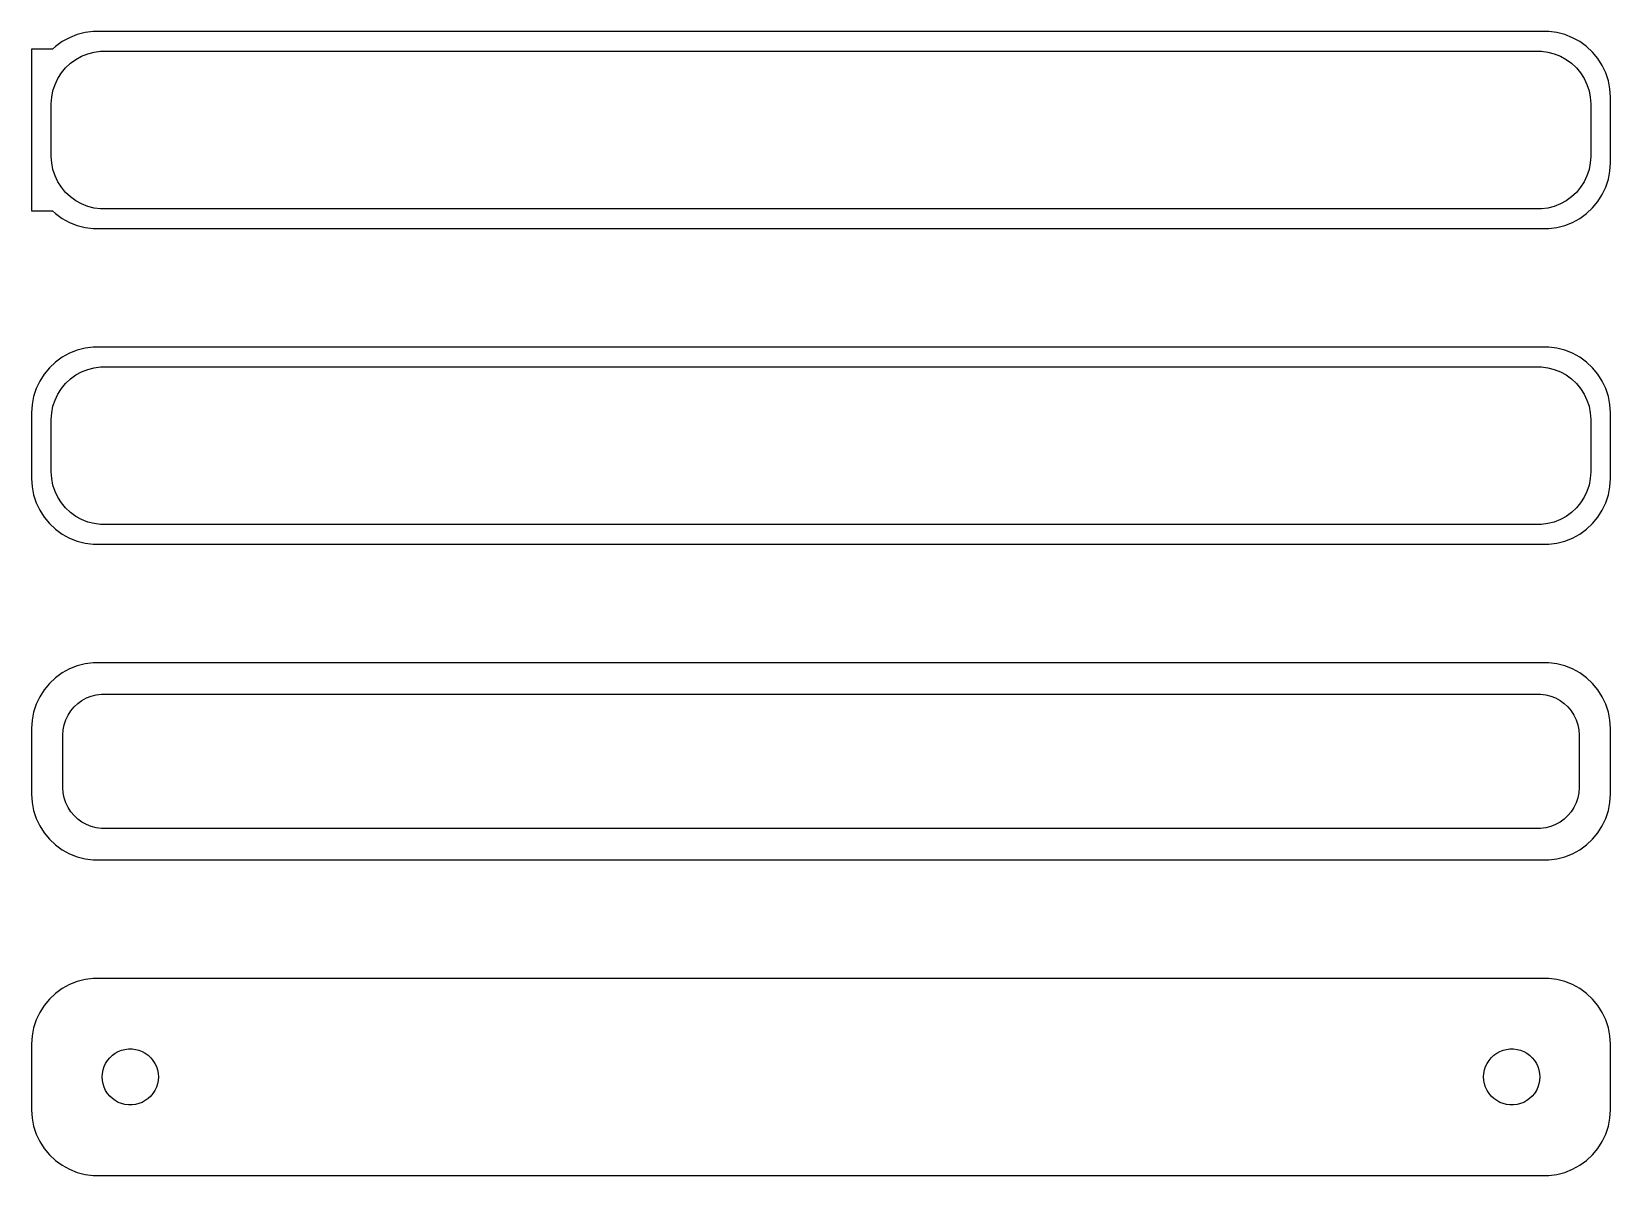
# Model space of a CAD drawing. Header units: metres. Extents: x -60 to 60, y 89 to 175.
import ezdxf

# ---------------------------------------------------------------- set-up
doc = ezdxf.new("R2010")
doc.units = ezdxf.units.M

msp = doc.modelspace()

# ---------------------------------------------------------------- linework, layer by layer
for p, q in [((-56.5451, 175.255), (-57.1289, 175.024)), ((-55.9369, 175.411), (-56.5451, 175.255)), ((-55.3139, 175.49), (-55.9369, 175.411)), ((55.3139, 175.49), (-55.3139, 175.49)), ((55.9369, 175.411), (55.3139, 175.49)), ((56.5451, 175.255), (55.9369, 175.411)), ((57.1289, 175.024), (56.5451, 175.255)), ((-58.4, 174.153), (-60, 174.153)), ((-60, 174.153), (-60, 161.847)), ((-58.1871, 174.353), (-58.4, 174.153)), ((-57.6791, 174.722), (-58.1871, 174.353)), ((-57.1289, 175.024), (-57.6791, 174.722)), ((57.6791, 174.722), (57.1289, 175.024)), ((58.1871, 174.353), (57.6791, 174.722)), ((58.6448, 173.923), (58.1871, 174.353)), ((-57.4159, 172.738), (-57.0497, 173.082)), ((-57.0497, 173.082), (-56.6433, 173.377)), ((-56.6433, 173.377), (-56.2031, 173.619)), ((-56.2031, 173.619), (-55.7361, 173.804)), ((-55.7361, 173.804), (-55.2495, 173.929)), ((-55.2495, 173.929), (-54.7512, 173.992)), ((-54.7512, 173.992), (54.7512, 173.992)), ((54.7512, 173.992), (55.2495, 173.929)), ((55.2495, 173.929), (55.7361, 173.804)), ((55.7361, 173.804), (56.2031, 173.619)), ((56.2031, 173.619), (56.6433, 173.377)), ((56.6433, 173.377), (57.0497, 173.082)), ((57.0497, 173.082), (57.4159, 172.738)), ((59.0451, 173.439), (58.6448, 173.923)), ((59.3815, 172.909), (59.0451, 173.439)), ((59.6489, 172.341), (59.3815, 172.909)), ((-58.2191, 171.472), (-58.0052, 171.927)), ((-58.0052, 171.927), (-57.7361, 172.351)), ((-57.7361, 172.351), (-57.4159, 172.738)), ((57.4159, 172.738), (57.7361, 172.351)), ((57.7361, 172.351), (58.0052, 171.927)), ((58.0052, 171.927), (58.2191, 171.472)), ((59.8429, 171.743), (59.6489, 172.341)), ((59.9606, 171.127), (59.8429, 171.743)), ((-58.5, 170), (-58.4685, 170.501)), ((-58.4685, 170.501), (-58.3743, 170.995)), ((-58.3743, 170.995), (-58.2191, 171.472)), ((58.2191, 171.472), (58.3743, 170.995)), ((58.3743, 170.995), (58.4685, 170.501)), ((58.4685, 170.501), (58.5, 170)), ((60, 170.5), (59.9606, 171.127)), ((60, 165.5), (60, 170.5)), ((-58.5, 166), (-58.5, 170)), ((58.5, 170), (58.5, 166)), ((-58.4685, 165.499), (-58.5, 166)), ((58.5, 166), (58.4685, 165.499)), ((-58.3743, 165.005), (-58.4685, 165.499)), ((-58.2191, 164.528), (-58.3743, 165.005)), ((-58.0052, 164.073), (-58.2191, 164.528)), ((58.2191, 164.528), (58.0052, 164.073)), ((58.3743, 165.005), (58.2191, 164.528)), ((58.4685, 165.499), (58.3743, 165.005)), ((59.8429, 164.257), (59.9606, 164.873)), ((59.9606, 164.873), (60, 165.5)), ((-57.7361, 163.649), (-58.0052, 164.073)), ((-57.4159, 163.262), (-57.7361, 163.649)), ((-57.0497, 162.918), (-57.4159, 163.262)), ((57.4159, 163.262), (57.0497, 162.918)), ((57.7361, 163.649), (57.4159, 163.262)), ((58.0052, 164.073), (57.7361, 163.649)), ((59.3815, 163.091), (59.6489, 163.659)), ((59.6489, 163.659), (59.8429, 164.257)), ((-56.6433, 162.623), (-57.0497, 162.918)), ((-56.2031, 162.381), (-56.6433, 162.623)), ((-55.7361, 162.196), (-56.2031, 162.381)), ((-55.2495, 162.071), (-55.7361, 162.196)), ((-54.7512, 162.008), (-55.2495, 162.071)), ((54.7512, 162.008), (-54.7512, 162.008)), ((55.2495, 162.071), (54.7512, 162.008)), ((55.7361, 162.196), (55.2495, 162.071)), ((56.2031, 162.381), (55.7361, 162.196)), ((56.6433, 162.623), (56.2031, 162.381)), ((57.0497, 162.918), (56.6433, 162.623)), ((58.1871, 161.647), (58.6448, 162.077)), ((58.6448, 162.077), (59.0451, 162.561)), ((59.0451, 162.561), (59.3815, 163.091)), ((-60, 161.847), (-58.4, 161.847)), ((-58.4, 161.847), (-58.1871, 161.647)), ((-58.1871, 161.647), (-57.6791, 161.278)), ((-57.6791, 161.278), (-57.1289, 160.976)), ((-57.1289, 160.976), (-56.5451, 160.745)), ((56.5451, 160.745), (57.1289, 160.976)), ((57.1289, 160.976), (57.6791, 161.278)), ((57.6791, 161.278), (58.1871, 161.647)), ((-56.5451, 160.745), (-55.9369, 160.589)), ((-55.9369, 160.589), (-55.3139, 160.51)), ((-55.3139, 160.51), (55.3139, 160.51)), ((55.3139, 160.51), (55.9369, 160.589)), ((55.9369, 160.589), (56.5451, 160.745)), ((-56.5451, 151.255), (-57.1289, 151.024)), ((-55.9369, 151.411), (-56.5451, 151.255)), ((-55.3139, 151.49), (-55.9369, 151.411)), ((55.3139, 151.49), (-55.3139, 151.49)), ((55.9369, 151.411), (55.3139, 151.49)), ((56.5451, 151.255), (55.9369, 151.411)), ((57.1289, 151.024), (56.5451, 151.255)), ((-58.1871, 150.353), (-58.6448, 149.923)), ((-57.6791, 150.722), (-58.1871, 150.353)), ((-57.1289, 151.024), (-57.6791, 150.722)), ((57.6791, 150.722), (57.1289, 151.024)), ((58.1871, 150.353), (57.6791, 150.722)), ((58.6448, 149.923), (58.1871, 150.353)), ((-59.3815, 148.909), (-59.6489, 148.341)), ((-59.0451, 149.439), (-59.3815, 148.909)), ((-58.6448, 149.923), (-59.0451, 149.439)), ((-57.4159, 148.738), (-57.0497, 149.082)), ((-57.0497, 149.082), (-56.6433, 149.377)), ((-56.6433, 149.377), (-56.2031, 149.619)), ((-56.2031, 149.619), (-55.7361, 149.804)), ((-55.7361, 149.804), (-55.2495, 149.929)), ((-55.2495, 149.929), (-54.7512, 149.992)), ((-54.7512, 149.992), (54.7512, 149.992)), ((54.7512, 149.992), (55.2495, 149.929)), ((55.2495, 149.929), (55.7361, 149.804)), ((55.7361, 149.804), (56.2031, 149.619)), ((56.2031, 149.619), (56.6433, 149.377)), ((56.6433, 149.377), (57.0497, 149.082)), ((57.0497, 149.082), (57.4159, 148.738)), ((59.0451, 149.439), (58.6448, 149.923)), ((59.3815, 148.909), (59.0451, 149.439)), ((59.6489, 148.341), (59.3815, 148.909)), ((-59.8429, 147.743), (-59.9606, 147.127)), ((-59.6489, 148.341), (-59.8429, 147.743)), ((-58.2191, 147.472), (-58.0052, 147.927)), ((-58.0052, 147.927), (-57.7361, 148.351)), ((-57.7361, 148.351), (-57.4159, 148.738)), ((57.4159, 148.738), (57.7361, 148.351)), ((57.7361, 148.351), (58.0052, 147.927)), ((58.0052, 147.927), (58.2191, 147.472)), ((59.8429, 147.743), (59.6489, 148.341)), ((59.9606, 147.127), (59.8429, 147.743)), ((-59.9606, 147.127), (-60, 146.5)), ((-60, 146.5), (-60, 141.5)), ((-58.5, 146), (-58.4685, 146.501)), ((-58.4685, 146.501), (-58.3743, 146.995)), ((-58.3743, 146.995), (-58.2191, 147.472)), ((58.2191, 147.472), (58.3743, 146.995)), ((58.3743, 146.995), (58.4685, 146.501)), ((58.4685, 146.501), (58.5, 146)), ((60, 146.5), (59.9606, 147.127)), ((60, 141.5), (60, 146.5)), ((-58.5, 142), (-58.5, 146)), ((58.5, 146), (58.5, 142)), ((-58.4685, 141.499), (-58.5, 142)), ((58.5, 142), (58.4685, 141.499)), ((-60, 141.5), (-59.9606, 140.873)), ((-59.9606, 140.873), (-59.8429, 140.257)), ((-58.3743, 141.005), (-58.4685, 141.499)), ((-58.2191, 140.528), (-58.3743, 141.005)), ((-58.0052, 140.073), (-58.2191, 140.528)), ((58.2191, 140.528), (58.0052, 140.073)), ((58.3743, 141.005), (58.2191, 140.528)), ((58.4685, 141.499), (58.3743, 141.005)), ((59.8429, 140.257), (59.9606, 140.873)), ((59.9606, 140.873), (60, 141.5)), ((-59.8429, 140.257), (-59.6489, 139.659)), ((-59.6489, 139.659), (-59.3815, 139.091)), ((-57.7361, 139.649), (-58.0052, 140.073)), ((-57.4159, 139.262), (-57.7361, 139.649)), ((-57.0497, 138.918), (-57.4159, 139.262)), ((57.4159, 139.262), (57.0497, 138.918)), ((57.7361, 139.649), (57.4159, 139.262)), ((58.0052, 140.073), (57.7361, 139.649)), ((59.3815, 139.091), (59.6489, 139.659)), ((59.6489, 139.659), (59.8429, 140.257)), ((-59.3815, 139.091), (-59.0451, 138.561)), ((-59.0451, 138.561), (-58.6448, 138.077)), ((-58.6448, 138.077), (-58.1871, 137.647)), ((-56.6433, 138.623), (-57.0497, 138.918)), ((-56.2031, 138.381), (-56.6433, 138.623)), ((-55.7361, 138.196), (-56.2031, 138.381)), ((-55.2495, 138.071), (-55.7361, 138.196)), ((-54.7512, 138.008), (-55.2495, 138.071)), ((54.7512, 138.008), (-54.7512, 138.008)), ((55.2495, 138.071), (54.7512, 138.008)), ((55.7361, 138.196), (55.2495, 138.071)), ((56.2031, 138.381), (55.7361, 138.196)), ((56.6433, 138.623), (56.2031, 138.381)), ((57.0497, 138.918), (56.6433, 138.623)), ((58.1871, 137.647), (58.6448, 138.077)), ((58.6448, 138.077), (59.0451, 138.561)), ((59.0451, 138.561), (59.3815, 139.091)), ((-58.1871, 137.647), (-57.6791, 137.278)), ((-57.6791, 137.278), (-57.1289, 136.976)), ((-57.1289, 136.976), (-56.5451, 136.745)), ((56.5451, 136.745), (57.1289, 136.976)), ((57.1289, 136.976), (57.6791, 137.278)), ((57.6791, 137.278), (58.1871, 137.647)), ((-56.5451, 136.745), (-55.9369, 136.589)), ((-55.9369, 136.589), (-55.3139, 136.51)), ((-55.3139, 136.51), (55.3139, 136.51)), ((55.3139, 136.51), (55.9369, 136.589)), ((55.9369, 136.589), (56.5451, 136.745)), ((-56.5451, 127.255), (-57.1289, 127.024)), ((-55.9369, 127.411), (-56.5451, 127.255)), ((-55.3139, 127.49), (-55.9369, 127.411)), ((55.3139, 127.49), (-55.3139, 127.49)), ((55.9369, 127.411), (55.3139, 127.49)), ((56.5451, 127.255), (55.9369, 127.411)), ((57.1289, 127.024), (56.5451, 127.255)), ((-58.1871, 126.353), (-58.6448, 125.923)), ((-57.6791, 126.722), (-58.1871, 126.353)), ((-57.1289, 127.024), (-57.6791, 126.722)), ((57.6791, 126.722), (57.1289, 127.024)), ((58.1871, 126.353), (57.6791, 126.722)), ((58.6448, 125.923), (58.1871, 126.353)), ((-59.3815, 124.909), (-59.6489, 124.341)), ((-59.0451, 125.439), (-59.3815, 124.909)), ((-58.6448, 125.923), (-59.0451, 125.439)), ((-56.168, 124.628), (-55.8254, 124.817)), ((-55.8254, 124.817), (-55.4619, 124.961)), ((-55.4619, 124.961), (-55.0833, 125.058)), ((-55.0833, 125.058), (-54.6954, 125.107)), ((-54.6954, 125.107), (54.6954, 125.107)), ((54.6954, 125.107), (55.0833, 125.058)), ((55.0833, 125.058), (55.4619, 124.961)), ((55.4619, 124.961), (55.8254, 124.817)), ((55.8254, 124.817), (56.168, 124.628)), ((59.0451, 125.439), (58.6448, 125.923)), ((59.3815, 124.909), (59.0451, 125.439)), ((59.6489, 124.341), (59.3815, 124.909)), ((-59.8429, 123.743), (-59.9606, 123.127)), ((-59.6489, 124.341), (-59.8429, 123.743)), ((-57.2279, 123.5), (-57.0184, 123.83)), ((-57.0184, 123.83), (-56.7692, 124.131)), ((-56.7692, 124.131), (-56.4842, 124.399)), ((-56.4842, 124.399), (-56.168, 124.628)), ((56.168, 124.628), (56.4842, 124.399)), ((56.4842, 124.399), (56.7692, 124.131)), ((56.7692, 124.131), (57.0184, 123.83)), ((57.0184, 123.83), (57.2279, 123.5)), ((59.8429, 123.743), (59.6489, 124.341)), ((59.9606, 123.127), (59.8429, 123.743)), ((-59.9606, 123.127), (-60, 122.5)), ((-60, 122.5), (-60, 117.5)), ((-57.5884, 122.39), (-57.5151, 122.774)), ((-57.5151, 122.774), (-57.3943, 123.146)), ((-57.3943, 123.146), (-57.2279, 123.5)), ((57.2279, 123.5), (57.3943, 123.146)), ((57.3943, 123.146), (57.5151, 122.774)), ((57.5151, 122.774), (57.5884, 122.39)), ((60, 122.5), (59.9606, 123.127)), ((60, 117.5), (60, 122.5)), ((-57.6129, 122), (-57.5884, 122.39)), ((-57.6129, 118), (-57.6129, 122)), ((57.5884, 122.39), (57.6129, 122)), ((57.6129, 122), (57.6129, 118)), ((-57.5884, 117.61), (-57.6129, 118)), ((-57.5151, 117.226), (-57.5884, 117.61)), ((57.5884, 117.61), (57.5151, 117.226)), ((57.6129, 118), (57.5884, 117.61)), ((-60, 117.5), (-59.9606, 116.873)), ((-59.9606, 116.873), (-59.8429, 116.257)), ((-57.3943, 116.854), (-57.5151, 117.226)), ((-57.2279, 116.5), (-57.3943, 116.854)), ((-57.0184, 116.17), (-57.2279, 116.5)), ((57.2279, 116.5), (57.0184, 116.17)), ((57.3943, 116.854), (57.2279, 116.5)), ((57.5151, 117.226), (57.3943, 116.854)), ((59.8429, 116.257), (59.9606, 116.873)), ((59.9606, 116.873), (60, 117.5)), ((-59.8429, 116.257), (-59.6489, 115.659)), ((-59.6489, 115.659), (-59.3815, 115.091)), ((-56.7692, 115.869), (-57.0184, 116.17)), ((-56.4842, 115.601), (-56.7692, 115.869)), ((-56.168, 115.372), (-56.4842, 115.601)), ((-55.8254, 115.183), (-56.168, 115.372)), ((56.168, 115.372), (55.8254, 115.183)), ((56.4842, 115.601), (56.168, 115.372)), ((56.7692, 115.869), (56.4842, 115.601)), ((57.0184, 116.17), (56.7692, 115.869)), ((59.3815, 115.091), (59.6489, 115.659)), ((59.6489, 115.659), (59.8429, 116.257)), ((-59.3815, 115.091), (-59.0451, 114.561)), ((-59.0451, 114.561), (-58.6448, 114.077)), ((-58.6448, 114.077), (-58.1871, 113.647)), ((-55.4619, 115.039), (-55.8254, 115.183)), ((-55.0833, 114.942), (-55.4619, 115.039)), ((-54.6954, 114.893), (-55.0833, 114.942)), ((54.6954, 114.893), (-54.6954, 114.893)), ((55.0833, 114.942), (54.6954, 114.893)), ((55.4619, 115.039), (55.0833, 114.942)), ((55.8254, 115.183), (55.4619, 115.039)), ((58.1871, 113.647), (58.6448, 114.077)), ((58.6448, 114.077), (59.0451, 114.561)), ((59.0451, 114.561), (59.3815, 115.091)), ((-58.1871, 113.647), (-57.6791, 113.278)), ((-57.6791, 113.278), (-57.1289, 112.976)), ((-57.1289, 112.976), (-56.5451, 112.745)), ((56.5451, 112.745), (57.1289, 112.976)), ((57.1289, 112.976), (57.6791, 113.278)), ((57.6791, 113.278), (58.1871, 113.647)), ((-56.5451, 112.745), (-55.9369, 112.589)), ((-55.9369, 112.589), (-55.3139, 112.51)), ((-55.3139, 112.51), (55.3139, 112.51)), ((55.3139, 112.51), (55.9369, 112.589)), ((55.9369, 112.589), (56.5451, 112.745)), ((-56.5451, 103.255), (-57.1289, 103.024)), ((-55.9369, 103.411), (-56.5451, 103.255)), ((-55.3139, 103.49), (-55.9369, 103.411)), ((55.3139, 103.49), (-55.3139, 103.49)), ((55.9369, 103.411), (55.3139, 103.49)), ((56.5451, 103.255), (55.9369, 103.411)), ((57.1289, 103.024), (56.5451, 103.255)), ((-58.1871, 102.353), (-58.6448, 101.923)), ((-57.6791, 102.722), (-58.1871, 102.353)), ((-57.1289, 103.024), (-57.6791, 102.722)), ((57.6791, 102.722), (57.1289, 103.024)), ((58.1871, 102.353), (57.6791, 102.722)), ((58.6448, 101.923), (58.1871, 102.353)), ((-59.3815, 100.909), (-59.6489, 100.341)), ((-59.0451, 101.439), (-59.3815, 100.909)), ((-58.6448, 101.923), (-59.0451, 101.439)), ((59.0451, 101.439), (58.6448, 101.923)), ((59.3815, 100.909), (59.0451, 101.439)), ((59.6489, 100.341), (59.3815, 100.909)), ((-59.8429, 99.7434), (-59.9606, 99.1267)), ((-59.6489, 100.341), (-59.8429, 99.7434)), ((59.8429, 99.7434), (59.6489, 100.341)), ((59.9606, 99.1267), (59.8429, 99.7434)), ((-59.9606, 99.1267), (-60, 98.5)), ((-60, 98.5), (-60, 93.5)), ((60, 98.5), (59.9606, 99.1267)), ((60, 93.5), (60, 98.5)), ((-54.3712, 97.0287), (-54.2275, 97.2551)), ((-54.2275, 97.2551), (-54.0565, 97.4617)), ((-54.0565, 97.4617), (-53.8611, 97.6453)), ((-53.8611, 97.6453), (-53.6441, 97.8029)), ((-53.6441, 97.8029), (-53.4092, 97.9321)), ((-53.4092, 97.9321), (-53.1598, 98.0308)), ((-53.1598, 98.0308), (-52.9001, 98.0975)), ((-52.9001, 98.0975), (-52.6341, 98.1311)), ((-52.6341, 98.1311), (-52.3659, 98.1311)), ((-52.3659, 98.1311), (-52.0999, 98.0975)), ((-52.0999, 98.0975), (-51.8401, 98.0308)), ((-51.8401, 98.0308), (-51.5908, 97.9321)), ((-51.5908, 97.9321), (-51.3559, 97.8029)), ((-51.3559, 97.8029), (-51.1389, 97.6453)), ((-51.1389, 97.6453), (-50.9434, 97.4617)), ((-50.9434, 97.4617), (-50.7725, 97.2551)), ((-50.7725, 97.2551), (-50.6288, 97.0287)), ((50.6288, 97.0287), (50.7725, 97.2551)), ((50.7725, 97.2551), (50.9434, 97.4617)), ((50.9434, 97.4617), (51.1389, 97.6453)), ((51.1389, 97.6453), (51.3559, 97.8029)), ((51.3559, 97.8029), (51.5908, 97.9321)), ((51.5908, 97.9321), (51.8401, 98.0308)), ((51.8401, 98.0308), (52.0999, 98.0975)), ((52.0999, 98.0975), (52.3659, 98.1311)), ((52.3659, 98.1311), (52.6341, 98.1311)), ((52.6341, 98.1311), (52.9001, 98.0975)), ((52.9001, 98.0975), (53.1598, 98.0308)), ((53.1598, 98.0308), (53.4092, 97.9321)), ((53.4092, 97.9321), (53.6441, 97.8029)), ((53.6441, 97.8029), (53.8611, 97.6453)), ((53.8611, 97.6453), (54.0565, 97.4617)), ((54.0565, 97.4617), (54.2275, 97.2551)), ((54.2275, 97.2551), (54.3712, 97.0287)), ((-54.6353, 96), (-54.6185, 96.2676)), ((-54.6185, 95.7324), (-54.6353, 96)), ((-54.6185, 96.2676), (-54.5682, 96.531)), ((-54.5682, 96.531), (-54.4853, 96.786)), ((-54.4853, 96.786), (-54.3712, 97.0287)), ((-50.6288, 97.0287), (-50.5146, 96.786)), ((-50.5146, 96.786), (-50.4318, 96.531)), ((-50.4318, 96.531), (-50.3815, 96.2676)), ((-50.3815, 96.2676), (-50.3647, 96)), ((-50.3647, 96), (-50.3815, 95.7324)), ((50.3647, 96), (50.3815, 96.2676)), ((50.3815, 95.7324), (50.3647, 96)), ((50.3815, 96.2676), (50.4318, 96.531)), ((50.4318, 96.531), (50.5146, 96.786)), ((50.5146, 96.786), (50.6288, 97.0287)), ((54.3712, 97.0287), (54.4853, 96.786)), ((54.4853, 96.786), (54.5682, 96.531)), ((54.5682, 96.531), (54.6185, 96.2676)), ((54.6185, 96.2676), (54.6353, 96)), ((54.6353, 96), (54.6185, 95.7324)), ((-54.5682, 95.469), (-54.6185, 95.7324)), ((-54.4853, 95.214), (-54.5682, 95.469)), ((-54.3712, 94.9713), (-54.4853, 95.214)), ((-54.2275, 94.7449), (-54.3712, 94.9713)), ((-50.6288, 94.9713), (-50.7725, 94.7449)), ((-50.5146, 95.214), (-50.6288, 94.9713)), ((-50.4318, 95.469), (-50.5146, 95.214)), ((-50.3815, 95.7324), (-50.4318, 95.469)), ((50.4318, 95.469), (50.3815, 95.7324)), ((50.5146, 95.214), (50.4318, 95.469)), ((50.6288, 94.9713), (50.5146, 95.214)), ((50.7725, 94.7449), (50.6288, 94.9713)), ((54.3712, 94.9713), (54.2275, 94.7449)), ((54.4853, 95.214), (54.3712, 94.9713)), ((54.5682, 95.469), (54.4853, 95.214)), ((54.6185, 95.7324), (54.5682, 95.469)), ((-54.0565, 94.5383), (-54.2275, 94.7449)), ((-53.8611, 94.3547), (-54.0565, 94.5383)), ((-53.6441, 94.1971), (-53.8611, 94.3547)), ((-53.4092, 94.0679), (-53.6441, 94.1971)), ((-53.1598, 93.9692), (-53.4092, 94.0679)), ((-52.9001, 93.9025), (-53.1598, 93.9692)), ((-52.6341, 93.8689), (-52.9001, 93.9025)), ((-52.3659, 93.8689), (-52.6341, 93.8689)), ((-52.0999, 93.9025), (-52.3659, 93.8689)), ((-51.8401, 93.9692), (-52.0999, 93.9025)), ((-51.5908, 94.0679), (-51.8401, 93.9692)), ((-51.3559, 94.1971), (-51.5908, 94.0679)), ((-51.1389, 94.3547), (-51.3559, 94.1971)), ((-50.9434, 94.5383), (-51.1389, 94.3547)), ((-50.7725, 94.7449), (-50.9434, 94.5383)), ((50.9434, 94.5383), (50.7725, 94.7449)), ((51.1389, 94.3547), (50.9434, 94.5383)), ((51.3559, 94.1971), (51.1389, 94.3547)), ((51.5908, 94.0679), (51.3559, 94.1971)), ((51.8401, 93.9692), (51.5908, 94.0679)), ((52.0999, 93.9025), (51.8401, 93.9692)), ((52.3659, 93.8689), (52.0999, 93.9025)), ((52.6341, 93.8689), (52.3659, 93.8689)), ((52.9001, 93.9025), (52.6341, 93.8689)), ((53.1598, 93.9692), (52.9001, 93.9025)), ((53.4092, 94.0679), (53.1598, 93.9692)), ((53.6441, 94.1971), (53.4092, 94.0679)), ((53.8611, 94.3547), (53.6441, 94.1971)), ((54.0565, 94.5383), (53.8611, 94.3547)), ((54.2275, 94.7449), (54.0565, 94.5383)), ((-60, 93.5), (-59.9606, 92.8733)), ((-59.9606, 92.8733), (-59.8429, 92.2566)), ((59.8429, 92.2566), (59.9606, 92.8733)), ((59.9606, 92.8733), (60, 93.5)), ((-59.8429, 92.2566), (-59.6489, 91.6594)), ((-59.6489, 91.6594), (-59.3815, 91.0912)), ((59.3815, 91.0912), (59.6489, 91.6594)), ((59.6489, 91.6594), (59.8429, 92.2566)), ((-59.3815, 91.0912), (-59.0451, 90.5611)), ((-59.0451, 90.5611), (-58.6448, 90.0773)), ((-58.6448, 90.0773), (-58.1871, 89.6474)), ((58.1871, 89.6474), (58.6448, 90.0773)), ((58.6448, 90.0773), (59.0451, 90.5611)), ((59.0451, 90.5611), (59.3815, 91.0912)), ((-58.1871, 89.6474), (-57.6791, 89.2784)), ((-57.6791, 89.2784), (-57.1289, 88.9759)), ((-57.1289, 88.9759), (-56.5451, 88.7447)), ((56.5451, 88.7447), (57.1289, 88.9759)), ((57.1289, 88.9759), (57.6791, 89.2784)), ((57.6791, 89.2784), (58.1871, 89.6474)), ((-56.5451, 88.7447), (-55.9369, 88.5886)), ((-55.9369, 88.5886), (-55.3139, 88.5099)), ((-55.3139, 88.5099), (55.3139, 88.5099)), ((55.3139, 88.5099), (55.9369, 88.5886)), ((55.9369, 88.5886), (56.5451, 88.7447))]:
    msp.add_line(p, q)

doc.saveas('drawing.dxf')
